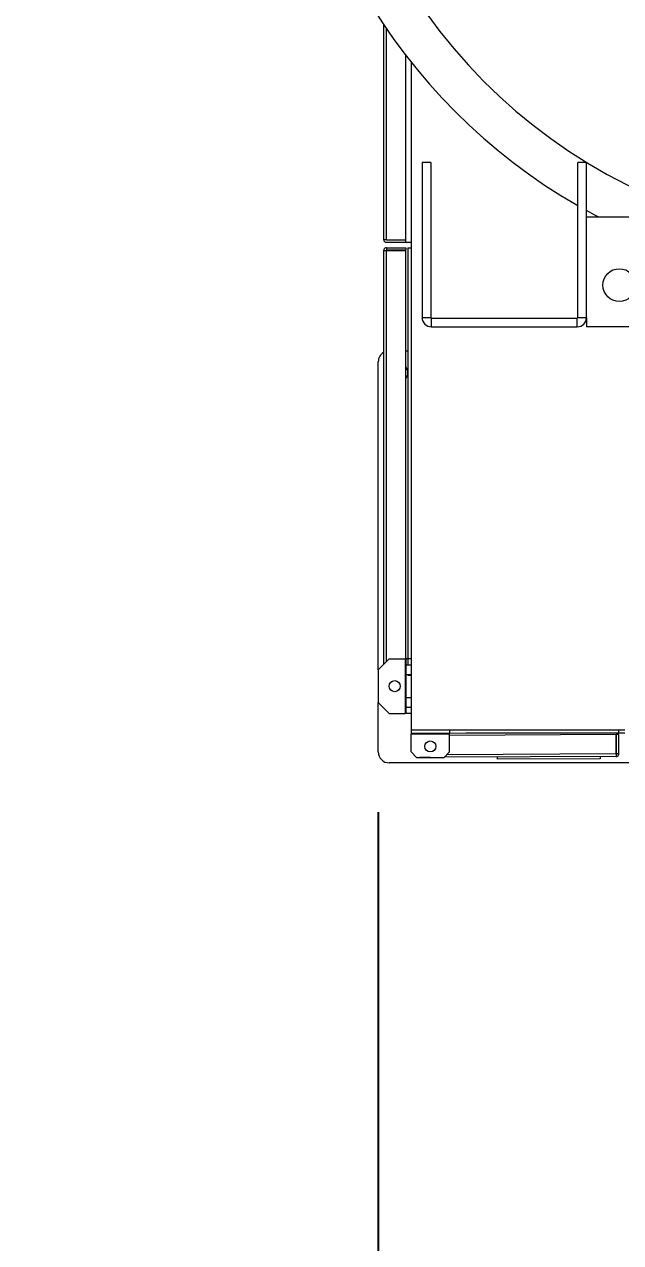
# Model space of a CAD drawing. Extents: x -2187 to 96136, y -11110 to 52208.
# Drawn here: x 42067 to 42611, y 18197 to 19308 of the extents above; entities that cross this region are included whole.
import ezdxf

# ---------------------------------------------------------------- set-up
doc = ezdxf.new("R2010")
doc.units = 0
doc.header["$LTSCALE"] = 1000
doc.header["$MEASUREMENT"] = 0
doc.linetypes.add('ACAD_ISO02W100', pattern=[15, 12, -3])
doc.styles.add('HZHT', font='hztxt_e.shx', dxfattribs={"width": 1.5, "bigfont": 'hztxt.shx'})
doc.dimstyles.new('75', dxfattribs={"dimscale": 100, "dimtxt": 3, "dimasz": 1, "dimexe": 1, "dimexo": 1, "dimgap": 0.2, "dimtad": 1, "dimdec": 0, "dimrnd": 10, "dimzin": 0, "dimdsep": 46, "dimtxsty": 'HZHT', "dimblk1": 'ARCHTICK', "dimblk2": 'ARCHTICK', "dimsah": 1, "dimcen": 1, "dimdle": 0.5, "dimclrd": 1, "dimclre": 1, "dimadec": 0, "dimazin": 0, "dimtfac": 1, "dimtdec": 0, "dimtix": 1, "dimtmove": 2, "dimatfit": 3, "dimfxl": 0, "dimtolj": 1, "dimtzin": 0, "dimarcsym": 0})

# ---------------------------------------------------------------- blocks, each defined once
blk = doc.blocks.new('_ArchTick')
at = {"color": 0, "linetype": 'ByBlock', "const_width": 0.4}
blk.add_lwpolyline([(-0.5, -0.5), (0.5, 0.5)], dxfattribs=at)
blk = doc.blocks.new('*D126')
at = {"color": 1, "linetype": 'ACAD_ISO02W100', "lineweight": -2, "ltscale": 750}
for p, q in [((42390.1, 18589.5), (42390.1, 17223.5)), ((38440.1, 18544.5), (38440.1, 17223.5)), ((38390.1, 17323.5), (39094.9, 17323.5)), ((42440.1, 17323.5), (40344.9, 17323.5))]:
    blk.add_line(p, q, dxfattribs=at)
at = {"layer": 'Defpoints', "color": 0, "linetype": 'ACAD_ISO02W100', "ltscale": 750}
for p in [(42390.1, 18689.5), (38440.1, 18644.5), (42390.1, 17323.5)]:
    blk.add_point(p, dxfattribs=at)
at = {"color": 1, "linetype": 'ACAD_ISO02W100', "lineweight": -2, "ltscale": 750, "xscale": 100, "yscale": 100, "zscale": 100, "rotation": 180}
blk.add_blockref('_ArchTick', (38440.1, 17323.5), dxfattribs=at)
at = {"color": 1, "linetype": 'ACAD_ISO02W100', "lineweight": -2, "ltscale": 750, "xscale": 100, "yscale": 100, "zscale": 100}
blk.add_blockref('_ArchTick', (42390.1, 17323.5), dxfattribs=at)
at = {"color": 0, "linetype": 'ACAD_ISO02W100', "ltscale": 750, "insert": (39719.9, 17473.5), "char_height": 300, "attachment_point": 2, "style": 'HZHT'}
blk.add_mtext('\\A1;3950', dxfattribs=at)
blk = doc.blocks.new('*D127')
at = {"color": 1, "linetype": 'ACAD_ISO02W100', "lineweight": -2, "ltscale": 750}
for p, q in [((42390.1, 18544.5), (42390.1, 17223.5)), ((46340.1, 18544.5), (46340.1, 17223.5)), ((42340.1, 17323.5), (43087.6, 17323.5)), ((46390.1, 17323.5), (44337.6, 17323.5))]:
    blk.add_line(p, q, dxfattribs=at)
at = {"layer": 'Defpoints', "color": 0, "linetype": 'ACAD_ISO02W100', "ltscale": 750}
for p in [(42390.1, 18644.5), (46340.1, 18644.5), (46340.1, 17323.5)]:
    blk.add_point(p, dxfattribs=at)
at = {"color": 1, "linetype": 'ACAD_ISO02W100', "lineweight": -2, "ltscale": 750, "xscale": 100, "yscale": 100, "zscale": 100, "rotation": 180}
blk.add_blockref('_ArchTick', (42390.1, 17323.5), dxfattribs=at)
at = {"color": 1, "linetype": 'ACAD_ISO02W100', "lineweight": -2, "ltscale": 750, "xscale": 100, "yscale": 100, "zscale": 100}
blk.add_blockref('_ArchTick', (46340.1, 17323.5), dxfattribs=at)
at = {"color": 0, "linetype": 'ACAD_ISO02W100', "ltscale": 750, "insert": (43712.6, 17473.5), "char_height": 300, "attachment_point": 2, "style": 'HZHT'}
blk.add_mtext('\\A1;3950', dxfattribs=at)

msp = doc.modelspace()

# ---------------------------------------------------------------- linework, layer by layer
at = {"color": 7, "linetype": 'Continuous', "lineweight": 15}
for p, q in [((42395.097, 19111.901), (42395.097, 19307.91)), ((42415.097, 19111.855), (42415.097, 19280.223)), ((42420.097, 19273.844), (42420.097, 18664.501)), ((42438.097, 19182.405), (42430.097, 19182.405)), ((42430.097, 19182.405), (42430.097, 19040.805)), ((42438.097, 19182.405), (42438.097, 19040.805)), ((42580.097, 19182.405), (42572.097, 19182.405)), ((42572.097, 19040.805), (42572.097, 19182.405)), ((42580.097, 19040.805), (42580.097, 19182.405)), ((42630.097, 19132.405), (42580.097, 19132.405)), ((42397.497, 19111.855), (42415.097, 19111.855)), ((42397.497, 19109.501), (42415.097, 19109.501)), ((42415.097, 19109.501), (42415.097, 19111.855)), ((42415.097, 19109.501), (42420.097, 19109.501)), ((42395.097, 18724.501), (42395.097, 19102.101)), ((42397.497, 19104.501), (42415.097, 19104.501)), ((42397.497, 19104.501), (42397.497, 19102.501)), ((42397.497, 19102.501), (42415.097, 19102.501)), ((42397.497, 19102.148), (42415.097, 19102.148)), ((42415.097, 19104.501), (42415.097, 19102.501)), ((42415.097, 18729.501), (42415.097, 19102.148)), ((42417.097, 19104.501), (42420.097, 19104.501)), ((42417.097, 19104.501), (42417.097, 18723.751)), ((42430.097, 19040.805), (42438.097, 19040.805)), ((42438.497, 19040.405), (42438.497, 19032.405)), ((42438.497, 19040.405), (42571.697, 19040.405)), ((42438.497, 19032.405), (42571.697, 19032.405)), ((42571.697, 19032.405), (42571.697, 19040.405)), ((42572.097, 19040.805), (42580.097, 19040.805)), ((42580.097, 19040.805), (42580.097, 19032.405)), ((42630.097, 19032.405), (42580.097, 19032.405)), ((42415.097, 19010.501), (42417.097, 19010.501)), ((42390.097, 18719.501), (42390.097, 19000.501)), ((42400.097, 18729.501), (42390.097, 18719.501)), ((42390.097, 18719.501), (42390.097, 18689.501)), ((42400.097, 18729.501), (42414.697, 18729.501)), ((42414.697, 18729.501), (42414.697, 18679.501)), ((42415.097, 18729.501), (42415.097, 18679.501)), ((42420.097, 18729.501), (42415.097, 18729.501)), ((42420.097, 18723.751), (42415.097, 18723.751)), ((42414.697, 18716.855), (42415.097, 18716.855)), ((42414.697, 18714.501), (42415.097, 18714.501)), ((42415.097, 18715.251), (42420.097, 18715.251)), ((42417.097, 18715.251), (42417.097, 18714.501)), ((42417.097, 18714.501), (42420.097, 18714.501)), ((42390.097, 18644.501), (42390.097, 18689.501)), ((42390.097, 18689.501), (42400.097, 18679.501)), ((42415.097, 18694.501), (42414.697, 18694.501)), ((42420.097, 18693.751), (42415.097, 18693.751)), ((42400.097, 18679.501), (42414.697, 18679.501)), ((42415.097, 18685.251), (42420.097, 18685.251)), ((42420.097, 18679.501), (42415.097, 18679.501)), ((42420.097, 18664.501), (42420.097, 18661.501)), ((42420.097, 18664.501), (42455.097, 18664.501)), ((42420.097, 18664.501), (42615.097, 18664.501)), ((42455.097, 18664.501), (42455.097, 18661.501)), ((42609.537, 18662.334), (42609.526, 18664.501)), ((42420.097, 18661.501), (42455.097, 18661.501)), ((42420.097, 18644.501), (42420.097, 18661.101)), ((42420.097, 18661.101), (42455.097, 18661.101)), ((42455.097, 18661.586), (42609.537, 18662.334)), ((42455.097, 18644.501), (42455.097, 18661.101)), ((42607.193, 18660.323), (42455.097, 18659.586)), ((42470.097, 18661.501), (42470.097, 18661.659)), ((42475.097, 18661.501), (42470.097, 18661.501)), ((42475.097, 18661.683), (42475.097, 18661.501)), ((42615.097, 18661.501), (42475.097, 18661.501)), ((42607.278, 18642.723), (42607.193, 18660.323)), ((42609.546, 18660.334), (42607.546, 18660.324)), ((42607.631, 18642.725), (42607.546, 18660.324)), ((42609.631, 18642.734), (42609.546, 18660.334)), ((42420.097, 18644.501), (42425.097, 18639.501)), ((42450.097, 18639.501), (42455.097, 18644.501)), ((42609.631, 18642.734), (42607.631, 18642.725)), ((42719.624, 18634.501), (42400.097, 18634.501)), ((42425.097, 18639.501), (42450.097, 18639.501)), ((42427.645, 18639.453), (42427.645, 18639.501)), ((42437.621, 18639.501), (42427.645, 18639.453)), ((42607.243, 18640.323), (42450.157, 18639.562)), ((42498.644, 18639.797), (42498.654, 18637.797)), ((42592.653, 18638.252), (42498.654, 18637.797)), ((42592.643, 18640.252), (42592.653, 18638.252))]:
    msp.add_line(p, q, dxfattribs=at)
at = {"color": 8, "linetype": 'Continuous', "lineweight": 15}
for p, q in [((42397.497, 19111.855), (42397.497, 19304.385)), ((42397.497, 18726.901), (42397.497, 19102.148)), ((42607.278, 18642.723), (42452.569, 18641.974))]:
    msp.add_line(p, q, dxfattribs=at)
at = {"color": 7, "linetype": 'Continuous', "lineweight": 15, "flags": 128}
msp.add_lwpolyline([(42591.278, 19132.405), (42587.826, 19134.23), (42580.097, 19138.434)], dxfattribs=at)
at = {"color": 7, "linetype": 'Continuous', "lineweight": 15}
for centre, radius in [((42610.097, 19070.405), 15), ((42405.097, 18704.501), 5.05), ((42437.597, 18649.501), 5.05)]:
    msp.add_circle(centre, radius, dxfattribs=at)
for centre, radius, start, end in [((42840.995, 19608.94), 538, 180.438094, 240.012558), ((42840.995, 19608.94), 500, 180.438094, 255.345262), ((42438.497, 19040.805), 8.4, 180, 270), ((42438.497, 19040.805), 0.4, 180, 270), ((42571.697, 19040.805), 8.4, 270, 0), ((42571.697, 19040.805), 0.4, 270, 0), ((42400.097, 19000.501), 10, 120, 180), ((42408.097, 18990.501), 9, 0, 38.942441), ((42408.097, 18990.501), 9, 321.057559, 0), ((42400.097, 18644.501), 10, 180, 270)]:
    msp.add_arc(centre, radius, start, end, dxfattribs=at)
for points in [[(42397.497, 19111.855), (42397.182, 19111.859), (42396.553, 19111.866), (42395.76, 19111.878), (42395.205, 19111.89), (42395.133, 19111.897), (42395.097, 19111.901)], [(42395.097, 19111.901), (42395.133, 19111.587), (42395.205, 19110.958), (42395.76, 19110.164), (42396.553, 19109.609), (42397.182, 19109.537), (42397.497, 19109.501)], [(42397.497, 19104.501), (42397.182, 19104.465), (42396.553, 19104.393), (42395.76, 19103.838), (42395.205, 19103.045), (42395.133, 19102.416), (42395.097, 19102.101)], [(42395.097, 19102.101), (42395.133, 19102.105), (42395.205, 19102.113), (42395.76, 19102.124), (42396.553, 19102.136), (42397.182, 19102.144), (42397.497, 19102.148)], [(42607.243, 18640.323), (42607.557, 18640.36), (42608.186, 18640.436), (42608.977, 18640.994), (42609.528, 18641.79), (42609.597, 18642.42), (42609.631, 18642.734)], [(42607.278, 18642.723), (42607.276, 18642.408), (42607.271, 18641.779), (42607.263, 18640.986), (42607.254, 18640.431), (42607.247, 18640.359), (42607.243, 18640.323)]]:
    msp.add_open_spline(points, degree=3, dxfattribs=at)

# ---------------------------------------------------------------- dimensions: what is measured, and where the dimension line sits
at = {"color": 1, "linetype": 'ACAD_ISO02W100', "ltscale": 750}
for base, p1, p2, picture, middle in [((42390.097, 17323.451), (38440.097, 18644.501), (42390.097, 18689.501), '*D126', (39719.863, 17323.451)), ((46340.097, 17323.451), (42390.097, 18644.501), (46340.097, 18644.501), '*D127', (43712.631, 17323.451))]:
    dim = msp.add_linear_dim(base=base, p1=p1, p2=p2, angle=180, dimstyle='75', override={"dimfxl": 3.25}, dxfattribs=at)
    dim.commit()
    dim.dimension.update_dxf_attribs({"geometry": picture, "text_midpoint": middle, "dimtype": 160})

doc.saveas('drawing.dxf')
